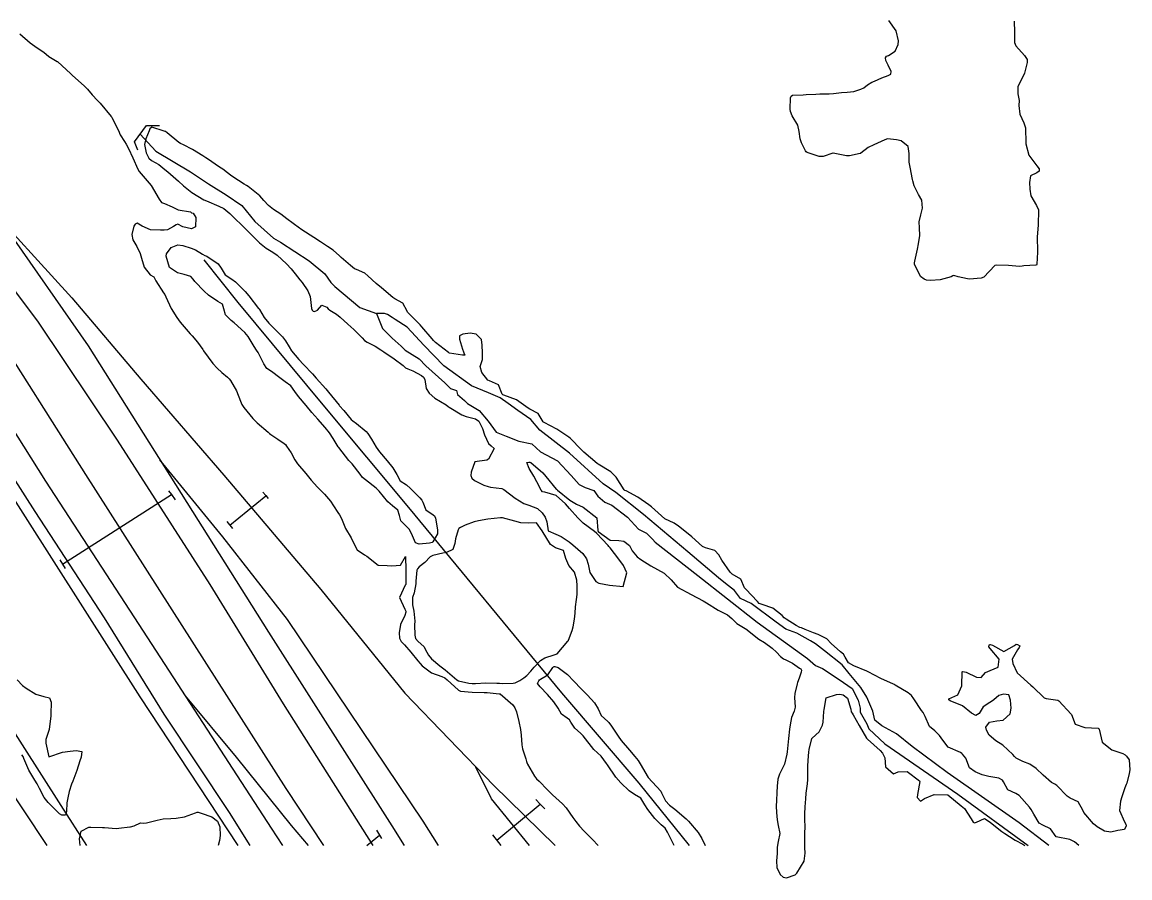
# Model space of a CAD drawing. Header units: metres. Extents: x 298520 to 308411, y 7433745 to 7450750.
# Drawn here: x 308122 to 308284.6, y 7433745.2 to 7433870.8 of the extents above; entities that cross this region are included whole.
import ezdxf

# ---------------------------------------------------------------- set-up
doc = ezdxf.new("R2010")
doc.units = ezdxf.units.M
doc.header["$LTSCALE"] = 10
for name, color, linetype in [('Curvas de Nivel 1m', 11, 'Continuous'), ('Estação', 45, 'Continuous'), ('Hidrografia', 140, 'Continuous'), ('Linha Férrea', 251, 'TRACKS'), ('Pontes e viadutos', 190, 'Continuous'), ('Pórtico', 62, 'Continuous'), ('Vias Primárias', 230, 'Continuous')]:
    doc.layers.add(name, color=color, linetype=linetype)
doc.linetypes.add('TRACKS', pattern='A,0.15,[130,ltypeshp.shx,S=0.25,R=0,X=0,Y=0],0.15', length=0.3)

msp = doc.modelspace()

# ---------------------------------------------------------------- linework, layer by layer
at = {"layer": 'Curvas de Nivel 1m', "flags": 128}
for points, elevation in [([(308267.57, 7433870.92), (308267.63, 7433869.29), (308267.64, 7433867.78), (308267.85, 7433867.29), (308269.13, 7433865.89), (308269.48, 7433865.27), (308269.51, 7433864.87), (308269.1, 7433863.27), (308268.11, 7433861.28), (308268.11, 7433860.24), (308268.33, 7433859.28), (308268.28, 7433858.52), (308268.43, 7433857.28), (308269.01, 7433856), (308269.24, 7433855.27), (308269.26, 7433855), (308269.31, 7433853.27), (308269.32, 7433852.93), (308269.74, 7433851.26), (308270.94, 7433849.68), (308271.27, 7433849.25), (308271.26, 7433848.92), (308270.93, 7433848.64), (308269.98, 7433848.2), (308269.86, 7433847.26), (308269.88, 7433846.28), (308270.04, 7433845.26), (308270.87, 7433843.85), (308271.15, 7433843.25), (308271.18, 7433842.93), (308271.13, 7433841.25), (308271.12, 7433840.96), (308270.96, 7433839.25), (308270.95, 7433839.11), (308271.02, 7433837.25), (308271.01, 7433837.03), (308270.92, 7433835.25), (308270.88, 7433835.13), (308270.76, 7433835.1), (308269, 7433835.03), (308268.76, 7433834.98), (308268.39, 7433834.9), (308266.76, 7433835.05), (308264.94, 7433835.13), (308264.76, 7433835.04), (308263.16, 7433833.34), (308262.74, 7433833.19), (308261.05, 7433833.06), (308260.74, 7433833.08), (308259.38, 7433833.38), (308258.75, 7433833.58), (308258.6, 7433833.54), (308258.34, 7433833.4), (308256.74, 7433832.95), (308255.32, 7433832.85), (308254.74, 7433832.93), (308254.36, 7433833.07), (308253.83, 7433833.45), (308252.97, 7433835.27), (308252.94, 7433835.47), (308252.99, 7433835.68), (308253.4, 7433837.46), (308253.57, 7433838.23), (308253.76, 7433839.46), (308253.71, 7433840.58), (308253.65, 7433841.46), (308253.88, 7433842.48), (308254.14, 7433843.45), (308254.05, 7433844.63), (308253.57, 7433845.46), (308252.9, 7433846.76), (308252.73, 7433847.47), (308252.69, 7433847.7), (308252.31, 7433849.48), (308252.19, 7433850.24), (308252.18, 7433851.48), (308252.03, 7433852.53), (308250.98, 7433853.33), (308250.31, 7433853.5), (308248.98, 7433853.64), (308248.6, 7433853.52), (308246.98, 7433852.76), (308246.16, 7433852.36), (308245.09, 7433851.56), (308245.01, 7433851.51), (308244.96, 7433851.49), (308243.4, 7433851.13), (308242.96, 7433851.13), (308241.03, 7433851.54), (308240.96, 7433851.54), (308239.55, 7433851.03), (308238.95, 7433851.04), (308237.21, 7433851.66), (308237.05, 7433851.74), (308236.97, 7433851.89), (308236.36, 7433853.04), (308236.16, 7433853.67), (308236.05, 7433854.73), (308235.82, 7433855.67), (308235.02, 7433857.04), (308234.74, 7433857.68), (308234.7, 7433858.02), (308234.76, 7433859.68), (308234.84, 7433859.9), (308235.06, 7433860.03), (308236.6, 7433860.12), (308237.06, 7433860.14), (308238.48, 7433860.22), (308239.06, 7433860.23), (308240.43, 7433860.25), (308241.06, 7433860.3), (308242.23, 7433860.43), (308243.07, 7433860.47), (308244.06, 7433860.58), (308245.07, 7433860.91), (308245.51, 7433861.13), (308246.05, 7433861.55), (308246.69, 7433861.94), (308247.09, 7433862.12), (308248.17, 7433862.6), (308249.1, 7433862.93), (308249.49, 7433863.12), (308249.53, 7433863.51), (308249.11, 7433864.44), (308248.76, 7433865.15), (308248.71, 7433865.52), (308248.87, 7433865.77), (308249.13, 7433865.88), (308250.13, 7433866.51), (308250.54, 7433867.5), (308250.61, 7433868.04), (308250.29, 7433869.5), (308249.2, 7433870.99)], 708), ([(308121.6, 7433869.04), (308123.13, 7433867.73), (308124.18, 7433867.01), (308125.12, 7433866.34), (308125.86, 7433865.74), (308127.1, 7433865), (308127.15, 7433864.97), (308129.09, 7433863.18), (308129.34, 7433862.95), (308131.06, 7433861.44), (308131.55, 7433860.92), (308132.22, 7433860.09), (308133.04, 7433859.26), (308133.4, 7433858.9), (308135.01, 7433856.94), (308135.04, 7433856.91), (308135.06, 7433856.88), (308135.12, 7433856.77), (308136.1, 7433854.86), (308136.37, 7433854.25), (308136.97, 7433853.27), (308137.24, 7433852.85), (308137.57, 7433852.22), (308138.19, 7433850.84), (308138.92, 7433849.2), (308139.16, 7433848.83), (308140.89, 7433846.81), (308142.09, 7433844.79), (308142.4, 7433844.32), (308142.86, 7433844.18), (308143.97, 7433843.65), (308144.85, 7433843.21), (308146.68, 7433842.91), (308146.84, 7433842.8), (308146.89, 7433842.78), (308147.08, 7433842.74), (308147.45, 7433842.11), (308147.41, 7433840.73), (308146.81, 7433840.45), (308145.55, 7433840.75), (308144.82, 7433841.14), (308144.56, 7433841.02), (308144.18, 7433840.77), (308143.31, 7433840.27), (308142.81, 7433840.25), (308142.26, 7433840.24), (308140.81, 7433840.29), (308139.6, 7433840.82), (308138.82, 7433841.26), (308138.53, 7433841.12), (308138.37, 7433840.83), (308138.05, 7433839.59), (308138.19, 7433838.84), (308138.78, 7433837.86), (308139.29, 7433836.82), (308139.47, 7433836.11), (308139.87, 7433834.82), (308140.73, 7433833.7), (308141.31, 7433833.38), (308141.58, 7433832.8), (308142.7, 7433831.06), (308142.88, 7433830.78), (308143.03, 7433830.44), (308143.84, 7433828.77), (308144.66, 7433827.41), (308145.15, 7433826.76), (308146.63, 7433825.03), (308146.9, 7433824.74), (308147.71, 7433823.82), (308148.5, 7433822.71), (308148.6, 7433822.55), (308149.93, 7433820.7), (308150.57, 7433819.99), (308151.26, 7433819.38), (308152.12, 7433818.67), (308152.34, 7433818.45), (308152.55, 7433818.19), (308153.42, 7433816.65), (308153.99, 7433815.16), (308154.23, 7433814.64), (308154.5, 7433814.22), (308155.84, 7433812.63), (308156.47, 7433811.99), (308158.05, 7433810.6), (308158.27, 7433810.41), (308158.45, 7433810.28), (308159.47, 7433809.55), (308160.44, 7433808.95), (308160.63, 7433808.77), (308160.78, 7433808.56), (308161.45, 7433807.58), (308162, 7433806.55), (308162.4, 7433805.95), (308163.6, 7433804.53), (308164.37, 7433803.57), (308165.31, 7433802.51), (308166.35, 7433801.48), (308167.22, 7433800.49), (308167.65, 7433799.8), (308168.32, 7433798.81), (308168.55, 7433798.47), (308168.82, 7433797.95), (308169.41, 7433796.46), (308170.27, 7433795.1), (308170.55, 7433794.45), (308171.15, 7433793.34), (308172.24, 7433792.62), (308172.56, 7433792.42), (308174.22, 7433791.08), (308175.56, 7433791.05), (308176.22, 7433790.98), (308177.51, 7433791.07), (308178.24, 7433792.35), (308178.26, 7433790.35), (308178.26, 7433790.3), (308178.29, 7433788.35), (308178.27, 7433788.27), (308178.19, 7433788.15), (308177.35, 7433786.36), (308178.15, 7433784.61), (308178.28, 7433784.35), (308178.3, 7433784.19), (308178.14, 7433783.72), (308177.5, 7433782.36), (308177.3, 7433781.17), (308177.37, 7433780.36), (308177.6, 7433779.87), (308178.08, 7433779.39), (308179.01, 7433778.34), (308180.06, 7433777.05), (308180.38, 7433776.65), (308180.66, 7433776.32), (308182.04, 7433775.27), (308183.55, 7433774.77), (308184.03, 7433774.55), (308184.37, 7433774.28), (308186.01, 7433772.73), (308186.33, 7433772.58), (308188.01, 7433772.46), (308189.8, 7433772.42), (308190, 7433772.42), (308190.21, 7433772.41), (308192, 7433772.2), (308192.11, 7433772.18), (308193.98, 7433770.61), (308194.31, 7433770.16), (308194.54, 7433769.58), (308194.86, 7433768.15), (308195.1, 7433766.99), (308195.22, 7433766.15), (308195.32, 7433764.74), (308195.43, 7433764.14), (308195.89, 7433762.66), (308196.02, 7433762.27), (308196.05, 7433762.14), (308196.14, 7433761.87), (308197.19, 7433760.12), (308197.49, 7433759.75), (308197.85, 7433759.37), (308199.06, 7433758.1), (308199.83, 7433757.4), (308201.28, 7433756.08), (308201.8, 7433755.47), (308202.81, 7433754.05), (308203.22, 7433753.49), (308203.77, 7433752.8), (308204.48, 7433752.03), (308205.74, 7433750.77), (308206.45, 7433750.01), (308206.5, 7433749.95)], 708), ([(308277.11, 7433749.95), (308276.45, 7433750.48), (308275.76, 7433750.84), (308273.76, 7433751.2), (308272.93, 7433752.37), (308271.78, 7433752.95), (308271.27, 7433753.24), (308270.49, 7433754.55), (308270.08, 7433755.25), (308269.82, 7433755.57), (308268.35, 7433757.26), (308267.84, 7433757.6), (308266.67, 7433758.11), (308266.01, 7433759.3), (308265.86, 7433759.51), (308265.34, 7433759.82), (308263.86, 7433760.05), (308262.87, 7433760.34), (308261.87, 7433760.78), (308261.03, 7433761.36), (308260.48, 7433762.78), (308260.01, 7433763.37), (308259.9, 7433763.47), (308259.71, 7433763.57), (308257.92, 7433764.38), (308257.1, 7433765.4), (308256.63, 7433766.1), (308255.95, 7433766.76), (308255.14, 7433767.43), (308254.51, 7433768.9), (308254.21, 7433769.44), (308253.98, 7433769.76), (308252.88, 7433771.46), (308252.52, 7433771.97), (308252.01, 7433772.37), (308250.13, 7433773.49), (308250.02, 7433773.56), (308249.9, 7433773.62), (308248.04, 7433774.45), (308246.18, 7433775.41), (308246.05, 7433775.49), (308245.96, 7433775.54), (308244.06, 7433776.29), (308243.26, 7433776.77), (308242.78, 7433777.58), (308242.53, 7433778.04), (308242.08, 7433778.39), (308240.74, 7433779.6), (308240.1, 7433780.25), (308238.84, 7433780.9), (308238.12, 7433781.17), (308236.89, 7433781.65), (308236.35, 7433781.88), (308236.13, 7433781.96), (308235.57, 7433782.23), (308234.14, 7433783.14), (308233.83, 7433783.37), (308233.51, 7433783.69), (308232.16, 7433784.78), (308230.59, 7433785.31), (308230.17, 7433785.48), (308229.89, 7433785.73), (308228.19, 7433787.55), (308228.09, 7433787.65), (308228.01, 7433787.75), (308227.46, 7433789.02), (308226.21, 7433789.75), (308226.18, 7433789.78), (308225.92, 7433790.08), (308224.68, 7433791.8), (308224.25, 7433792.62), (308223.67, 7433793.22), (308222.26, 7433793.63), (308221.85, 7433793.83), (308220.28, 7433795.24), (308219.47, 7433795.86), (308218.3, 7433796.79), (308217.68, 7433797.26), (308216.31, 7433797.9), (308214.33, 7433799.63), (308213.98, 7433799.92), (308212.35, 7433801.05), (308210.63, 7433801.97), (308210.45, 7433802.05), (308210.36, 7433802.15), (308209.17, 7433803.98), (308208.39, 7433804.78), (308206.51, 7433805.92), (308206.41, 7433805.98), (308206.36, 7433806.02), (308204.43, 7433807.66), (308204.02, 7433808.04), (308202.45, 7433809.67), (308202.23, 7433809.85), (308201.9, 7433810.07), (308200.47, 7433811.02), (308198.58, 7433812.01), (308198.48, 7433812.07), (308198.46, 7433812.11), (308197.72, 7433813.34), (308196.5, 7433814), (308196.25, 7433814.14), (308194.52, 7433815.35), (308192.67, 7433816.04), (308192.53, 7433816.09), (308192.45, 7433816.18), (308191.89, 7433817.53), (308190.55, 7433818.11), (308190.34, 7433818.21), (308189.44, 7433819.35), (308189.2, 7433820.22), (308189.54, 7433821.27), (308189.56, 7433822.22), (308189.47, 7433823.37), (308189.38, 7433824.22), (308188.63, 7433825), (308187.73, 7433825.15), (308186.63, 7433824.97), (308186.14, 7433824.76), (308186.14, 7433824.26), (308186.61, 7433822.8), (308186.73, 7433822.39), (308186.79, 7433822.26), (308186.96, 7433821.89), (308186.6, 7433821.91), (308184.7, 7433822.18), (308184.6, 7433822.23), (308184.54, 7433822.28), (308182.62, 7433823.77), (308182.35, 7433824.04), (308182.14, 7433824.31), (308180.65, 7433826.05), (308180.38, 7433826.33), (308178.67, 7433828.08), (308178.54, 7433828.22), (308178.46, 7433828.35), (308177.83, 7433829.51), (308176.69, 7433830.19), (308176.36, 7433830.38), (308174.71, 7433831.79), (308173.94, 7433832.41), (308172.73, 7433833.56), (308172.25, 7433833.94), (308171.06, 7433834.45), (308170.74, 7433834.59), (308170.14, 7433835.07), (308168.77, 7433836.25), (308168.55, 7433836.47), (308167.62, 7433837.33), (308166.79, 7433837.84), (308165.76, 7433838.51), (308164.8, 7433839.18), (308163.04, 7433840.3), (308162.81, 7433840.44), (308162.75, 7433840.48), (308162.66, 7433840.54), (308160.83, 7433841.91), (308159.91, 7433842.58), (308158.85, 7433843.29), (308158.11, 7433843.85), (308157.46, 7433844.61), (308156.87, 7433845.3), (308155.13, 7433846.64), (308154.89, 7433846.79), (308154.54, 7433847), (308152.91, 7433848.08), (308152.56, 7433848.32), (308152.09, 7433848.67), (308151.42, 7433849.19), (308150.92, 7433849.51), (308149.17, 7433850.71), (308148.94, 7433850.88), (308148.5, 7433851.15), (308146.95, 7433852.06), (308145.62, 7433852.75), (308145.18, 7433852.97), (308144.97, 7433853.12), (308143.23, 7433854.53), (308142.98, 7433854.72), (308142.95, 7433854.74), (308142.82, 7433854.78), (308140.99, 7433855.35), (308140.68, 7433855.12), (308140.58, 7433854.81), (308140.13, 7433853.66), (308139.92, 7433852.82), (308140.16, 7433851.6), (308140.57, 7433850.81), (308140.93, 7433850.47), (308142.02, 7433849.89), (308142.92, 7433849.16), (308143.32, 7433848.78), (308144.9, 7433847.45), (308145.65, 7433846.75), (308146.88, 7433845.75), (308148.64, 7433844.71), (308148.79, 7433844.64), (308148.86, 7433844.62), (308149.03, 7433844.54), (308150.85, 7433843.75), (308151.58, 7433843.41), (308152.45, 7433842.67), (308152.84, 7433842.28), (308154.53, 7433840.64), (308154.81, 7433840.37), (308156.56, 7433838.62), (308156.79, 7433838.39), (308157.78, 7433837.6), (308158.78, 7433837.02), (308159.4, 7433836.58), (308160.75, 7433835.3), (308161.45, 7433834.56), (308162.03, 7433833.84), (308162.73, 7433832.96), (308163.05, 7433832.54), (308163.89, 7433831.34), (308164.26, 7433830.52), (308164.46, 7433828.74), (308164.52, 7433828.52), (308164.67, 7433828.35), (308164.88, 7433828.31), (308165.3, 7433828.51), (308165.97, 7433829.22), (308166.68, 7433828.95), (308166.89, 7433828.71), (308167.14, 7433828.49), (308168.11, 7433827.92), (308168.66, 7433827.5), (308169.78, 7433826.46), (308170.64, 7433825.65), (308171.87, 7433824.43), (308172.24, 7433824.05), (308172.62, 7433823.82), (308173.8, 7433823.22), (308174.61, 7433822.7), (308175.04, 7433822.4), (308176.59, 7433821.37), (308177.91, 7433820.36), (308178.24, 7433820.02), (308178.57, 7433819.88), (308179.29, 7433819.62), (308180.56, 7433818.91), (308180.9, 7433818.67), (308181.05, 7433818.32), (308181.25, 7433817.03), (308181.7, 7433816.31), (308182.52, 7433815.61), (308184.2, 7433814.59), (308184.5, 7433814.39), (308184.66, 7433814.28), (308186.49, 7433813.12), (308187.13, 7433812.89), (308188.49, 7433812.58), (308188.99, 7433812.22), (308189.54, 7433811.15), (308189.81, 7433810.22), (308190.44, 7433808.93), (308190.82, 7433808.58), (308191.24, 7433808.2), (308190.42, 7433806.62), (308190.16, 7433806.47), (308188.41, 7433806.23), (308187.89, 7433804.74), (308187.83, 7433804.24), (308187.99, 7433803.85), (308188.38, 7433803.5), (308189.74, 7433802.84), (308190.37, 7433802.62), (308190.71, 7433802.55), (308192.36, 7433802.34), (308192.66, 7433802.18), (308194.34, 7433800.91), (308195.62, 7433800.15), (308196.33, 7433799.89), (308197.62, 7433799.41), (308198.32, 7433798.78), (308198.74, 7433798.11), (308198.99, 7433797.42), (308199.19, 7433796.1), (308200.29, 7433795.63), (308201.08, 7433795.28), (308202.27, 7433794.5), (308202.81, 7433794.05), (308204.25, 7433792.79), (308204.83, 7433792.03), (308205.04, 7433791.22), (308205.31, 7433790.03), (308206.2, 7433788.67), (308206.61, 7433788.42), (308208.19, 7433788.15), (308210.19, 7433787.97), (308210.71, 7433789.96), (308210.23, 7433791.02), (308209.57, 7433791.98), (308208.26, 7433793.65), (308208.1, 7433793.83), (308207.97, 7433793.99), (308206.29, 7433795.78), (308205.99, 7433796.02), (308204.31, 7433797.27), (308203.54, 7433798.05), (308202.33, 7433799.38), (308202, 7433799.73), (308201.74, 7433800.07), (308200.35, 7433801.31), (308198.67, 7433801.8), (308198.36, 7433801.85), (308198.13, 7433802.11), (308197.54, 7433803.29), (308197.1, 7433804.13), (308196.4, 7433805.27), (308196.04, 7433806.14), (308196.34, 7433806.22), (308196.41, 7433806.21), (308196.47, 7433806.2), (308196.64, 7433806.14), (308198.39, 7433804.61), (308198.83, 7433804.11), (308200.36, 7433802.26), (308200.45, 7433802.18), (308200.55, 7433802.09), (308202.34, 7433800.6), (308203.34, 7433800.05), (308204.33, 7433799.59), (308206.31, 7433798.02), (308206.46, 7433796.18), (308206.53, 7433796.02), (308208.27, 7433794.77), (308209.55, 7433794.7), (308210.27, 7433794.6), (308211.11, 7433793.96), (308211.51, 7433793.2), (308212.25, 7433792.32), (308212.77, 7433791.93), (308214.23, 7433791.01), (308216.21, 7433789.9), (308217.23, 7433788.91), (308218.19, 7433787.87), (308220.18, 7433786.78), (308221.93, 7433785.83), (308222.17, 7433785.71), (308222.42, 7433785.57), (308224.15, 7433784.5), (308225.5, 7433783.79), (308226.14, 7433783.28), (308226.9, 7433782.54), (308228.12, 7433781.78), (308228.18, 7433781.75), (308230.1, 7433780.24), (308230.93, 7433779.72), (308232.08, 7433778.9), (308232.69, 7433778.31), (308233.3, 7433777.69), (308233.71, 7433777.33), (308234.07, 7433777.19), (308235.06, 7433776.68), (308236.06, 7433775.99), (308236.25, 7433775.85), (308236.35, 7433775.66), (308236.32, 7433775.38), (308236.04, 7433774.5), (308235.79, 7433773.89), (308235.72, 7433773.66), (308235.41, 7433772.27), (308235.35, 7433771.67), (308235.42, 7433770.23), (308235.29, 7433769.67), (308234.9, 7433768.73), (308234.7, 7433767.67), (308234.62, 7433767), (308234.47, 7433765.67), (308234.42, 7433765.18), (308234.25, 7433763.68), (308234.21, 7433763.36), (308233.89, 7433761.89), (308233.8, 7433761.68), (308233.14, 7433760.42), (308232.9, 7433759.69), (308232.78, 7433758.64), (308232.73, 7433757.7), (308232.68, 7433756.55), (308232.67, 7433755.7), (308232.71, 7433754.79), (308232.78, 7433753.69), (308232.96, 7433752.88), (308233.19, 7433751.69), (308232.93, 7433750.51), (308232.8, 7433749.69), (308232.79, 7433748.76), (308232.72, 7433747.69), (308232.75, 7433746.74), (308233.22, 7433745.69), (308233.69, 7433745.28), (308234.16, 7433745.2), (308235.42, 7433745.66), (308235.7, 7433745.9), (308236.77, 7433747.64), (308236.93, 7433748.84), (308236.87, 7433749.64), (308236.84, 7433750.55), (308236.87, 7433751.64), (308236.9, 7433752.77), (308236.88, 7433753.64), (308236.87, 7433754.57), (308236.9, 7433755.64), (308237, 7433756.81), (308237.08, 7433757.64), (308237.23, 7433759.02), (308237.31, 7433759.64), (308237.32, 7433760.18), (308237.28, 7433761.64), (308237.38, 7433763.12), (308237.43, 7433763.64), (308237.49, 7433764.05), (308237.89, 7433765.63), (308237.93, 7433765.71), (308238.95, 7433766.61), (308239.45, 7433767.62), (308239.53, 7433768.04), (308239.65, 7433769.61), (308239.69, 7433769.91), (308240, 7433771.61), (308241.51, 7433772.09), (308242.01, 7433772.16), (308242.48, 7433772.06), (308243.11, 7433771.57), (308243.6, 7433769.95), (308243.66, 7433769.56), (308243.79, 7433769.38), (308243.97, 7433769.12), (308244.82, 7433767.55), (308245.93, 7433765.69), (308245.99, 7433765.6), (308246.05, 7433765.54), (308247.91, 7433763.9), (308248.25, 7433763.51), (308248.61, 7433762.79), (308248.68, 7433761.5), (308249.87, 7433760.48), (308250.58, 7433760.78), (308251.87, 7433760.79), (308253.7, 7433759.44), (308253.74, 7433759.33), (308253.4, 7433757.45), (308253.35, 7433756.97), (308253.82, 7433756.47), (308254.44, 7433756.82), (308255.83, 7433757.42), (308257.83, 7433757.39), (308259.82, 7433755.78), (308260.32, 7433755.36), (308261.27, 7433753.87), (308261.57, 7433753.35), (308261.78, 7433753.25), (308262.08, 7433753.35), (308263.22, 7433753.9), (308263.79, 7433753.57), (308264.12, 7433753.32), (308265.77, 7433752.01), (308266.2, 7433751.72), (308266.91, 7433751.28), (308267.75, 7433750.71), (308268.88, 7433750.13), (308269.14, 7433749.95)], 707), ([(308217.69, 7433749.95), (308216.7, 7433751.89), (308216.37, 7433752.49), (308215.77, 7433752.98), (308214.85, 7433753.91), (308213.8, 7433755.22), (308213.38, 7433755.93), (308212.79, 7433756.9), (308211.83, 7433757.44), (308211.08, 7433757.96), (308209.84, 7433759.16), (308209.11, 7433759.98), (308207.88, 7433761.78), (308207.75, 7433761.99), (308206.95, 7433763.06), (308205.9, 7433764.02), (308204.34, 7433766.04), (308203.94, 7433766.43), (308203.08, 7433767.18), (308202.51, 7433768.06), (308202.3, 7433768.41), (308201.96, 7433768.61), (308201.12, 7433769.23), (308200.64, 7433770.08), (308199.99, 7433771.04), (308199.07, 7433772.1), (308198.01, 7433773.24), (308197.63, 7433773.73), (308197.81, 7433774.11), (308197.9, 7433774.24), (308198.03, 7433774.35), (308199.15, 7433774.99), (308199.88, 7433776.09), (308199.97, 7433776.18), (308200.05, 7433776.21), (308200.18, 7433776.22), (308200.66, 7433776.08), (308202.04, 7433775.04), (308202.96, 7433774.05), (308204.01, 7433772.96), (308204.93, 7433772.03), (308205.99, 7433770.89), (308206.5, 7433770.01), (308206.96, 7433769), (308207.95, 7433768.13), (308208.1, 7433767.99), (308208.47, 7433767.47), (308209.44, 7433765.97), (308209.92, 7433765.35), (308211.1, 7433763.96), (308211.89, 7433763.03), (308212.37, 7433762.43), (308212.67, 7433761.94), (308213.85, 7433759.92), (308215.72, 7433757.9), (308215.83, 7433757.67), (308216.41, 7433756.49), (308216.99, 7433755.88), (308217.8, 7433755.26), (308219.44, 7433753.85), (308219.78, 7433753.52), (308221.18, 7433751.84), (308221.75, 7433750.99), (308222.24, 7433749.95)], 708), ([(308121.24, 7433774.26), (308122.01, 7433773.42), (308122.54, 7433773.01), (308123.99, 7433772.14), (308125.15, 7433771.82), (308125.98, 7433771.61), (308126.24, 7433770.98), (308126.19, 7433769.21), (308126.16, 7433768.98), (308125.93, 7433766.98), (308125.41, 7433765.48), (308125.45, 7433764.98), (308125.88, 7433762.98), (308127.89, 7433763.65), (308129.03, 7433763.8), (308129.89, 7433763.87), (308130.71, 7433763.73), (308130.62, 7433762.92), (308130.43, 7433762.37), (308129.99, 7433760.93), (308129.85, 7433760.56), (308129.38, 7433759.39), (308129.22, 7433758.94), (308128.88, 7433757.88), (308128.65, 7433756.94), (308128.53, 7433756.21), (308128.47, 7433754.94), (308128.33, 7433754.39), (308127.78, 7433754.4), (308127.42, 7433754.6), (308127.12, 7433754.96), (308125.8, 7433756.27), (308125.2, 7433756.99), (308124.49, 7433758.33), (308124.16, 7433759), (308123.84, 7433759.52), (308122.92, 7433761.01), (308122.2, 7433762.69), (308122.09, 7433763.02), (308121.89, 7433763.27)], 709), ([(308130.48, 7433749.95), (308130.37, 7433750.92), (308130.62, 7433752.04), (308131.76, 7433752.62), (308132.03, 7433752.63), (308133.76, 7433752.6), (308134.05, 7433752.58), (308135.76, 7433752.46), (308136.13, 7433752.48), (308137.76, 7433752.7), (308137.88, 7433752.71), (308138.42, 7433752.82), (308139.33, 7433753.25), (308139.77, 7433753.24), (308140.22, 7433753.25), (308141.77, 7433753.68), (308142.68, 7433753.86), (308143.77, 7433753.9), (308144.58, 7433753.95), (308145.78, 7433754.17), (308147.43, 7433754.72), (308147.66, 7433754.83), (308147.78, 7433754.84), (308148.22, 7433754.71), (308149.78, 7433754.17), (308150.62, 7433753.52), (308150.97, 7433752.67), (308151.03, 7433751.39), (308150.94, 7433750.67), (308150.73, 7433749.95)], 709)]:
    msp.add_lwpolyline(points, dxfattribs=dict(at, elevation=elevation))
for points, elevation in [([(308176.4, 7433805.38), (308176.98, 7433804.37), (308177.46, 7433803.45), (308178.37, 7433802.87), (308178.99, 7433802.34), (308180.34, 7433800.95), (308180.65, 7433800.64), (308180.78, 7433800.32), (308181.2, 7433799.2), (308182.31, 7433798.45), (308182.51, 7433798.3), (308182.62, 7433797.99), (308182.95, 7433796.29), (308182.91, 7433795.67), (308182.27, 7433794.51), (308182.15, 7433794.41), (308181.75, 7433794.31), (308180.26, 7433794.18), (308179.72, 7433794.34), (308179.25, 7433795.37), (308178.8, 7433796.34), (308178.3, 7433796.87), (308177.54, 7433797.6), (308177.34, 7433798.36), (308177.13, 7433799.17), (308176.33, 7433799.78), (308175.62, 7433800.39), (308174.36, 7433801.93), (308173.91, 7433802.4), (308172.37, 7433803.63), (308171.92, 7433803.97), (308171.58, 7433804.43), (308170.41, 7433805.93), (308169.94, 7433806.45), (308168.43, 7433808.36), (308168.38, 7433808.42), (308168.35, 7433808.47), (308167.62, 7433809.66), (308167.07, 7433810.49), (308166.46, 7433811.27), (308165.38, 7433812.51), (308164.49, 7433813.51), (308163.64, 7433814.53), (308162.52, 7433815.84), (308162.01, 7433816.55), (308161.4, 7433817.42), (308160.55, 7433818), (308159.79, 7433818.58), (308158.56, 7433819.48), (308157.89, 7433819.92), (308157.46, 7433820.61), (308156.6, 7433822.27), (308156.37, 7433822.62), (308156.04, 7433823.19), (308155.16, 7433824.63), (308154.63, 7433825.24), (308153.09, 7433826.66), (308152.66, 7433827.01), (308151.81, 7433827.82), (308151.57, 7433828.68), (308151.38, 7433829.38), (308150.68, 7433829.79), (308149.32, 7433830.7), (308148.7, 7433831.3), (308147.31, 7433832.73), (308147.06, 7433833.07), (308146.73, 7433833.46), (308145.73, 7433833.75), (308144.74, 7433833.98), (308143.59, 7433834.77), (308143.1, 7433836.44), (308143.17, 7433836.78), (308143.85, 7433837.7), (308144.79, 7433838.09), (308145.57, 7433837.97), (308146.78, 7433837.6), (308147.42, 7433837.38), (308148.41, 7433836.72), (308148.77, 7433836.54), (308149.06, 7433836.42), (308150.75, 7433835.31), (308151.17, 7433834.68), (308151.75, 7433833.69), (308152.73, 7433833.06), (308153.29, 7433832.65), (308154.7, 7433831.26), (308155.25, 7433830.63), (308156.67, 7433828.77), (308156.74, 7433828.69), (308156.78, 7433828.62), (308157.48, 7433827.42), (308158.17, 7433826.6), (308158.65, 7433826.11), (308160.16, 7433824.57), (308160.62, 7433824), (308161.15, 7433823.11), (308161.51, 7433822.56), (308162.58, 7433821.25), (308163.25, 7433820.53), (308164.56, 7433819.15), (308165.13, 7433818.51), (308166.54, 7433816.97), (308166.75, 7433816.71), (308166.91, 7433816.49), (308168.5, 7433814.54), (308168.57, 7433814.47), (308169.16, 7433813.8), (308170.25, 7433812.45), (308170.48, 7433812.27), (308171.04, 7433811.87), (308172.46, 7433810.69), (308172.7, 7433810.42), (308173.26, 7433809.59), (308173.93, 7433808.41), (308174.43, 7433807.73), (308175.55, 7433806.39)], 708), ([(308197.48, 7433797.3), (308196.3, 7433797.27), (308195.16, 7433797.3), (308194.31, 7433797.54), (308192.47, 7433798.02), (308192.31, 7433798.04), (308192.17, 7433798.04), (308190.31, 7433797.82), (308188.95, 7433797.58), (308188.3, 7433797.42), (308186.99, 7433796.94), (308186.3, 7433796.63), (308186.08, 7433796.48), (308185.96, 7433796.26), (308185.57, 7433794.97), (308185.48, 7433794.27), (308185.17, 7433793.36), (308184.25, 7433792.94), (308183.71, 7433792.83), (308182.24, 7433792.5), (308181.87, 7433792.31), (308181.09, 7433791.46), (308180.22, 7433790.84), (308179.98, 7433790.57), (308179.91, 7433790.33), (308179.77, 7433788.76), (308179.74, 7433788.33), (308179.52, 7433787), (308179.28, 7433786.34), (308179.25, 7433785.24), (308179.47, 7433784.34), (308179.6, 7433782.86), (308179.58, 7433782.34), (308179.6, 7433780.83), (308179.72, 7433780.33), (308180.09, 7433779.87), (308180.91, 7433779.14), (308181.37, 7433778.31), (308181.62, 7433777.86), (308182.06, 7433777.32), (308183.26, 7433776.29), (308184.04, 7433775.71), (308185.76, 7433774.26), (308186.02, 7433774.1), (308187.54, 7433773.76), (308188.02, 7433773.72), (308188.52, 7433773.72), (308190.02, 7433773.8), (308191.62, 7433773.78), (308192.02, 7433773.75), (308192.46, 7433773.73), (308194.02, 7433773.78), (308194.35, 7433773.83), (308195, 7433774.15), (308195.61, 7433774.56), (308196.03, 7433774.87), (308196.63, 7433775.54), (308197.11, 7433776.12), (308198.06, 7433777.07), (308198.7, 7433777.47), (308200.07, 7433777.93), (308200.49, 7433778.08), (308202.09, 7433779.92), (308202.15, 7433780.01), (308202.17, 7433780.06), (308202.69, 7433781.48), (308202.84, 7433782.05), (308203.04, 7433783.15), (308203.14, 7433784.05), (308203.21, 7433784.99), (308203.35, 7433786.05), (308203.43, 7433786.8), (308203.44, 7433788.05), (308203.39, 7433788.86), (308203.05, 7433790.05), (308202.23, 7433791.02), (308201.78, 7433792.07), (308201.45, 7433793.26), (308200.26, 7433793.63), (308199.53, 7433794.1), (308198.29, 7433796.11)], 707), ([(308283.55, 7433763.45), (308283.91, 7433763.25), (308284.09, 7433763.08), (308284.46, 7433762.51), (308284.57, 7433761.07), (308284.46, 7433760.49), (308284.14, 7433759.08), (308284.05, 7433758.88), (308283.85, 7433758.41), (308283.42, 7433757.09), (308283.21, 7433756.47), (308283.08, 7433755.09), (308283.79, 7433753.41), (308283.99, 7433753.08), (308284.04, 7433752.82), (308283.78, 7433752.29), (308282.83, 7433752.15), (308281.77, 7433751.9), (308280.84, 7433752.05), (308279.78, 7433752.69), (308279.25, 7433753.14), (308277.81, 7433754.81), (308277.66, 7433755.15), (308277.01, 7433756.35), (308275.83, 7433756.91), (308275.37, 7433757.18), (308273.85, 7433758.73), (308273.57, 7433758.93), (308273.05, 7433759.21), (308271.87, 7433760.25), (308270.82, 7433761.24), (308269.89, 7433761.88), (308268.87, 7433762.29), (308267.9, 7433762.75), (308267.62, 7433762.99), (308267.38, 7433763.28), (308265.92, 7433764.66), (308264.88, 7433765.31), (308263.94, 7433766.12), (308263.51, 7433766.89), (308263.41, 7433767.33), (308263.96, 7433768.05), (308265.05, 7433768.22), (308265.96, 7433768.33), (308267.01, 7433769.28), (308267.15, 7433770.12), (308267.04, 7433771.28), (308266.8, 7433772.08), (308266.01, 7433772.16), (308265.34, 7433771.97), (308264.61, 7433771.31), (308264.25, 7433771.07), (308264, 7433770.95), (308263.02, 7433770.31), (308262.47, 7433769.34), (308261.97, 7433769.03), (308261.31, 7433769.36), (308259.99, 7433770.42), (308258.21, 7433771.18), (308258, 7433771.33), (308257.98, 7433771.39), (308258, 7433771.46), (308259.33, 7433772.06), (308259.92, 7433773.37), (308259.93, 7433773.47), (308259.95, 7433775.37), (308259.98, 7433775.45), (308260.05, 7433775.46), (308260.53, 7433775.37), (308262.04, 7433774.66), (308262.76, 7433774.62), (308263.36, 7433775.33), (308264.06, 7433775.64), (308265.23, 7433776.14), (308265.39, 7433777.31), (308264.09, 7433778.87), (308263.86, 7433779.1), (308263.92, 7433779.32), (308263.99, 7433779.42), (308264.09, 7433779.46), (308264.42, 7433779.32), (308266.08, 7433778.43), (308267.64, 7433779.28), (308267.87, 7433779.5), (308268.1, 7433779.46), (308268.42, 7433779.27), (308268.35, 7433779.01), (308268.09, 7433778.66), (308267.29, 7433777.28), (308267.42, 7433776.63), (308268.05, 7433775.27), (308270.03, 7433773.49), (308270.31, 7433773.25), (308272.01, 7433771.63), (308272.3, 7433771.52), (308274, 7433771.28), (308274.14, 7433771.2), (308275.97, 7433769.23), (308276, 7433769.18), (308276.53, 7433767.74), (308277.95, 7433767.25), (308279.91, 7433767.17), (308279.95, 7433767.16), (308279.99, 7433767.13), (308280.05, 7433767.03), (308280.53, 7433765.12), (308281.92, 7433763.97)], 708)]:
    msp.add_lwpolyline(points, close=True, dxfattribs=dict(at, elevation=elevation))
at = {"layer": 'Estação'}
msp.add_lwpolyline([(308153.65, 7433749.95), (308139.3, 7433771.78), (308118.2, 7433804.79), (308105.44, 7433824.92), (308090, 7433814.78), (308127.62, 7433755.81), (308131.41, 7433749.95)], dxfattribs=at)
at = {"layer": 'Hidrografia'}
for points in [[(308139.28, 7433854.33), (308141.6, 7433851.83), (308146.68, 7433848.78), (308149.29, 7433847.04), (308151.9, 7433845.45), (308154.22, 7433843.85), (308156.11, 7433841.53), (308158.86, 7433839.07), (308159.88, 7433838.49), (308164.08, 7433835.73), (308166.41, 7433833.85), (308167.28, 7433832.54), (308167.86, 7433831.96), (308171.52, 7433828.88), (308173.98, 7433828.01)], [(308272.68, 7433749.95), (308268.33, 7433753.25), (308257.74, 7433760.65), (308252.64, 7433764.45), (308250.32, 7433766.33), (308248.15, 7433767.49), (308247.13, 7433768.36), (308246.84, 7433769.67), (308246.41, 7433770.68), (308245.97, 7433771.7), (308245.1, 7433773.14), (308243.36, 7433775.17), (308242.34, 7433776.48), (308239.73, 7433778.51), (308238.43, 7433779.52), (308237.7, 7433779.96), (308235.67, 7433781.12), (308234.08, 7433781.7), (308232.63, 7433782.71), (308229, 7433785.47), (308227.4, 7433786.19), (308226.53, 7433787.35), (308225.23, 7433788.37), (308224.21, 7433789.24), (308219.7, 7433793.03), (308213.18, 7433798.54), (308209.12, 7433801.73), (308207.23, 7433803.03), (308202.29, 7433807.54), (308197.94, 7433810.88), (308196.63, 7433812.47), (308194.75, 7433813.78), (308193.3, 7433814.79), (308192.14, 7433815.66), (308190.4, 7433816.39), (308187.93, 7433817.4), (308183.84, 7433820.33), (308180.94, 7433823.38), (308178.47, 7433825.99), (308176.73, 7433827.15), (308176.3, 7433827.44), (308175.57, 7433827.87), (308175.14, 7433828.01), (308173.98, 7433828.01), (308174.85, 7433825.83), (308176.3, 7433824.38), (308177.61, 7433823.22), (308178.19, 7433822.64), (308180.22, 7433821.34), (308181.24, 7433820.32), (308183.99, 7433817.86), (308184.86, 7433816.99), (308185.73, 7433816.7), (308185.88, 7433816.12), (308186.89, 7433815.25), (308187.33, 7433814.81), (308189.07, 7433813.8), (308190.37, 7433812.2), (308191.53, 7433810.61), (308192.99, 7433810.03), (308194.87, 7433809.3), (308196.76, 7433808.87), (308198.06, 7433807.71), (308200.53, 7433806.4), (308202.56, 7433804.23), (308203.72, 7433802.93), (308204.59, 7433802.49), (308205.89, 7433802.06), (308206.48, 7433801.19), (308207.49, 7433800.32), (308208.51, 7433799.88), (308210.85, 7433798.11), (308212.45, 7433796.37), (308213.61, 7433795.79), (308214.48, 7433794.92), (308214.91, 7433794.48), (308221.15, 7433789.55), (308229.85, 7433782.74), (308235.51, 7433778.68), (308237.25, 7433777.37), (308238.41, 7433776.36), (308239.43, 7433775.92), (308241.91, 7433774.3), (308243.8, 7433772.99), (308244.67, 7433771.25), (308244.96, 7433770.1), (308244.96, 7433769.52), (308245.98, 7433767.78), (308246.27, 7433767.05), (308248.59, 7433764.88), (308259.32, 7433757.48), (308269.63, 7433749.95)]]:
    msp.add_lwpolyline(points, dxfattribs=at)
at = {"layer": 'Linha Férrea', "flags": 128}
for points in [[(307828.85, 7434249.9), (307834.23, 7434241.31), (307842.03, 7434229.45), (307848.2, 7434219.47), (307854.25, 7434210.14), (307860.73, 7434199.82), (307867.75, 7434188.43), (307873.98, 7434178.61), (307884.34, 7434162.58), (307892.46, 7434150.09), (307899.19, 7434139.83), (307907.16, 7434127.59), (307914.33, 7434116.09), (307923.15, 7434102.87), (307931.9, 7434089.68), (307939.92, 7434077.03), (307949.02, 7434063.09), (307958.3, 7434047.77), (307966.82, 7434035.05), (307974.29, 7434023.7), (307983.77, 7434009.8), (307993.84, 7433994.99), (308005.8, 7433977.82), (308023.72, 7433952.16), (308030.71, 7433941.95), (308036.29, 7433933.66), (308056.2, 7433905.13), (308072.11, 7433879.77), (308083.12, 7433862.65), (308097.25, 7433840.53), (308105.93, 7433827.26), (308113.91, 7433814.38), (308123.82, 7433798.97), (308133.98, 7433783.36), (308142.76, 7433769.22), (308152.35, 7433754.77), (308155.38, 7433749.95)], [(307834.09, 7434249.9), (307846.87, 7434229.9), (307858.12, 7434211.84), (307865.94, 7434199.29), (307873.66, 7434187.24), (307881.95, 7434174.39), (307904.51, 7434139.04), (307929.28, 7434100.8), (307953.74, 7434063.42), (307974.09, 7434031.15), (307993.09, 7434003.3), (308013.84, 7433973.32), (308034.63, 7433945.63), (308043.68, 7433934.74), (308057.82, 7433908.86), (308071.35, 7433888.07), (308092.13, 7433855.93), (308111.83, 7433824.87), (308125.38, 7433803.41), (308139.08, 7433782.4), (308158.51, 7433752.51), (308160.16, 7433749.95)], [(307881.95, 7434174.39), (307890.56, 7434163.5), (307901.17, 7434150.06), (307910.16, 7434138.96), (307915.55, 7434131.82), (307920.85, 7434124.29), (307928.33, 7434113.37), (307934.63, 7434103.48), (307947.55, 7434083.79), (307961.67, 7434062.59), (307971.22, 7434048.67), (307981.51, 7434032.97), (307989.32, 7434021.33), (308001.39, 7434003.93), (308011.72, 7433988.5), (308024.44, 7433970.09), (308032.14, 7433958.56), (308043.7, 7433941.08), (308066.26, 7433906.49), (308074.05, 7433893.59), (308082.47, 7433882.92), (308101.05, 7433862.39), (308113.62, 7433847.56), (308119.39, 7433840.88), (308131.63, 7433823.26), (308158.1, 7433781.26), (308176.23, 7433752.83), (308178.04, 7433749.95)], [(308086.52, 7433873), (308097.57, 7433860.31), (308116.34, 7433837.33), (308124.21, 7433826.9), (308135.9, 7433809.44), (308149.49, 7433788.26), (308160.28, 7433770.74), (308173.44, 7433749.95)], [(308115.75, 7433845.09), (308129.26, 7433830.29), (308139.39, 7433818.38), (308151.56, 7433804.29), (308165.83, 7433787.53), (308178.13, 7433772.29), (308191.16, 7433758.78), (308200.22, 7433749.95)], [(308166.24, 7433749.95), (308160.7, 7433758.31), (308145.47, 7433782.22), (308131.29, 7433804.38), (308116.81, 7433827.17), (308107.43, 7433841.18)], [(308219.95, 7433749.95), (308212.52, 7433759.1), (308201.21, 7433772.37), (308178.74, 7433799.57), (308166.37, 7433814.31), (308153.67, 7433829.62), (308148.67, 7433835.87)], [(308183.06, 7433749.95), (308180.83, 7433753.52), (308160.9, 7433783.09), (308151.43, 7433795.22), (308142.16, 7433806.55)], [(308145.89, 7433771.93), (308153.38, 7433762.89), (308161.46, 7433752.87), (308163.93, 7433749.95)], [(308196.46, 7433749.95), (308190.88, 7433756.8), (308188.58, 7433761.46)]]:
    msp.add_lwpolyline(points, dxfattribs=at)
at = {"layer": 'Pontes e viadutos'}
msp.add_lwpolyline([(308138.95, 7433851.96), (308138.47, 7433853.23), (308140.22, 7433855.62), (308142.12, 7433855.62)], dxfattribs=at)
at = {"layer": 'Pórtico'}
for points in [[(308127.88, 7433791.22), (308143.88, 7433801.43)], [(308143.45, 7433802.01), (308143.88, 7433801.43), (308144.43, 7433800.69)], [(308152.43, 7433796.97), (308157.71, 7433801.26)], [(308157.3, 7433801.82), (308157.74, 7433801.29), (308158.06, 7433800.89)], [(308152.02, 7433797.48), (308152.85, 7433796.46)], [(308127.48, 7433791.86), (308128.27, 7433790.59)], [(308191.62, 7433750.74), (308198, 7433756.03)], [(308197.36, 7433756.7), (308198, 7433756.03), (308198.67, 7433755.33)], [(308174, 7433752.19), (308174.43, 7433751.46), (308174.72, 7433750.96)], [(308172.58, 7433749.95), (308174.43, 7433751.46)], [(308191, 7433751.52), (308192.24, 7433749.95)]]:
    msp.add_lwpolyline(points, dxfattribs=at)
at = {"layer": 'Vias Primárias'}
msp.add_lwpolyline([(308115.22, 7433765.51), (308125.57, 7433749.95)], dxfattribs=at)

doc.saveas('drawing.dxf')
